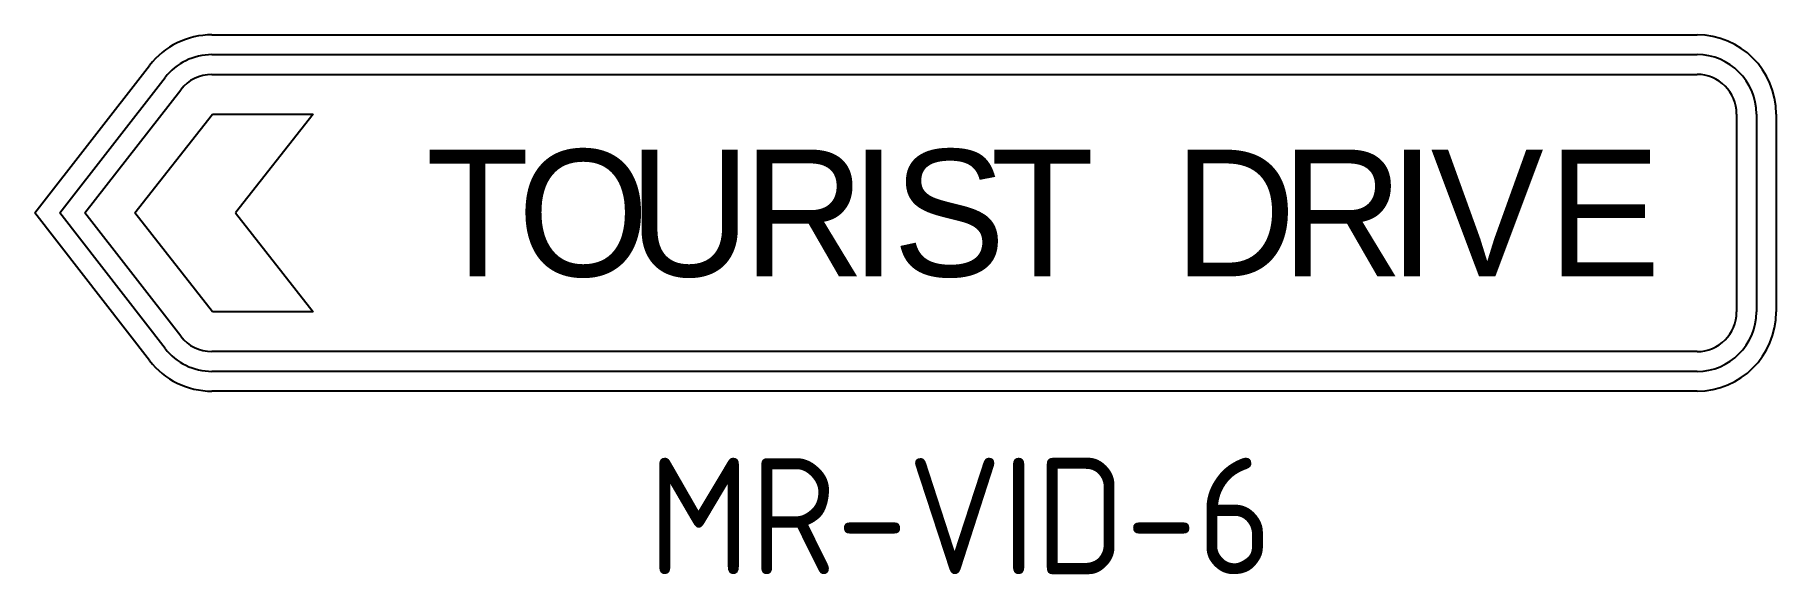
# Model space of a CAD drawing. Extents: x 59.8 to 97.2, y 192 to 203.6.
import ezdxf
from ezdxf.enums import TextEntityAlignment as Align

# ---------------------------------------------------------------- set-up
doc = ezdxf.new("R2010")
doc.units = 0
doc.layers.add('L18', color=4, linetype='CONTINUOUS')
doc.layers.add('T25', color=1, linetype='CONTINUOUS')
doc.styles.add('DSERIES', font='Dseries.shx')
doc.styles.add('ISO', font='iso.shx')

msp = doc.modelspace()

# ---------------------------------------------------------------- linework, layer by layer
at = {"layer": 'L18'}
for p, q in [((63.582, 203.558), (95.478, 203.558)), ((63.582, 203.133), (95.478, 203.133)), ((59.778, 199.733), (62.239, 202.901)), ((60.316, 199.733), (62.575, 202.64)), ((60.854, 199.733), (62.911, 202.379)), ((63.582, 202.708), (95.478, 202.708)), ((61.924, 199.733), (63.594, 201.858)), ((63.594, 201.858), (65.757, 201.858)), ((65.757, 201.858), (64.086, 199.733)), ((96.328, 201.858), (96.328, 197.608)), ((96.753, 201.858), (96.753, 197.608)), ((97.178, 201.858), (97.178, 197.608)), ((62.239, 196.565), (59.778, 199.733)), ((62.575, 196.825), (60.316, 199.733)), ((62.911, 197.086), (60.854, 199.733)), ((63.594, 197.608), (61.924, 199.733)), ((64.086, 199.733), (65.757, 197.608)), ((65.757, 197.608), (63.594, 197.608)), ((95.478, 196.758), (63.582, 196.758)), ((95.478, 196.333), (63.582, 196.333)), ((95.478, 195.908), (63.582, 195.908))]:
    msp.add_line(p, q, dxfattribs=at)
for centre, radius, start, end in [((63.582, 201.858), 1.7, 90, 142.1555), ((95.478, 201.858), 1.7, 0, 90), ((63.582, 201.858), 1.275, 90, 142.1555), ((95.478, 201.858), 1.275, 0, 90), ((63.582, 201.858), 0.85, 90, 142.1555), ((95.478, 201.858), 0.85, 0, 90), ((95.478, 197.608), 0.85, 270, 0), ((95.478, 197.608), 1.275, 270, 0), ((95.478, 197.608), 1.7, 270, 0), ((63.582, 197.608), 1.275, 217.8445, 270), ((63.582, 197.608), 0.85, 217.8445, 270), ((63.582, 197.608), 1.7, 217.8445, 270)]:
    msp.add_arc(centre, radius, start, end, dxfattribs=at)

# ---------------------------------------------------------------- texts
at = {"layer": 'L18', "style": 'DSERIES'}
for s, p in [('T', (68.175, 198.373)), ('O', (70.143, 198.373)), ('U', (72.53, 198.373)), ('R', (74.981, 198.373)), ('I', (77.286, 198.373)), ('S', (78.204, 198.373)), ('T', (80.307, 198.373)), ('D', (84.239, 198.373)), ('R', (86.545, 198.373)), ('I', (88.85, 198.373)), ('V', (89.758, 198.373)), ('E', (92.272, 198.373))]:
    msp.add_text(s, height=2.72, dxfattribs=at).set_placement(p)
at = {"layer": 'T25', "style": 'ISO'}
msp.add_text('MR-VID-6', height=2.5, dxfattribs=at).set_placement((79.656, 191.979), align=Align.CENTER)

doc.saveas('drawing.dxf')
